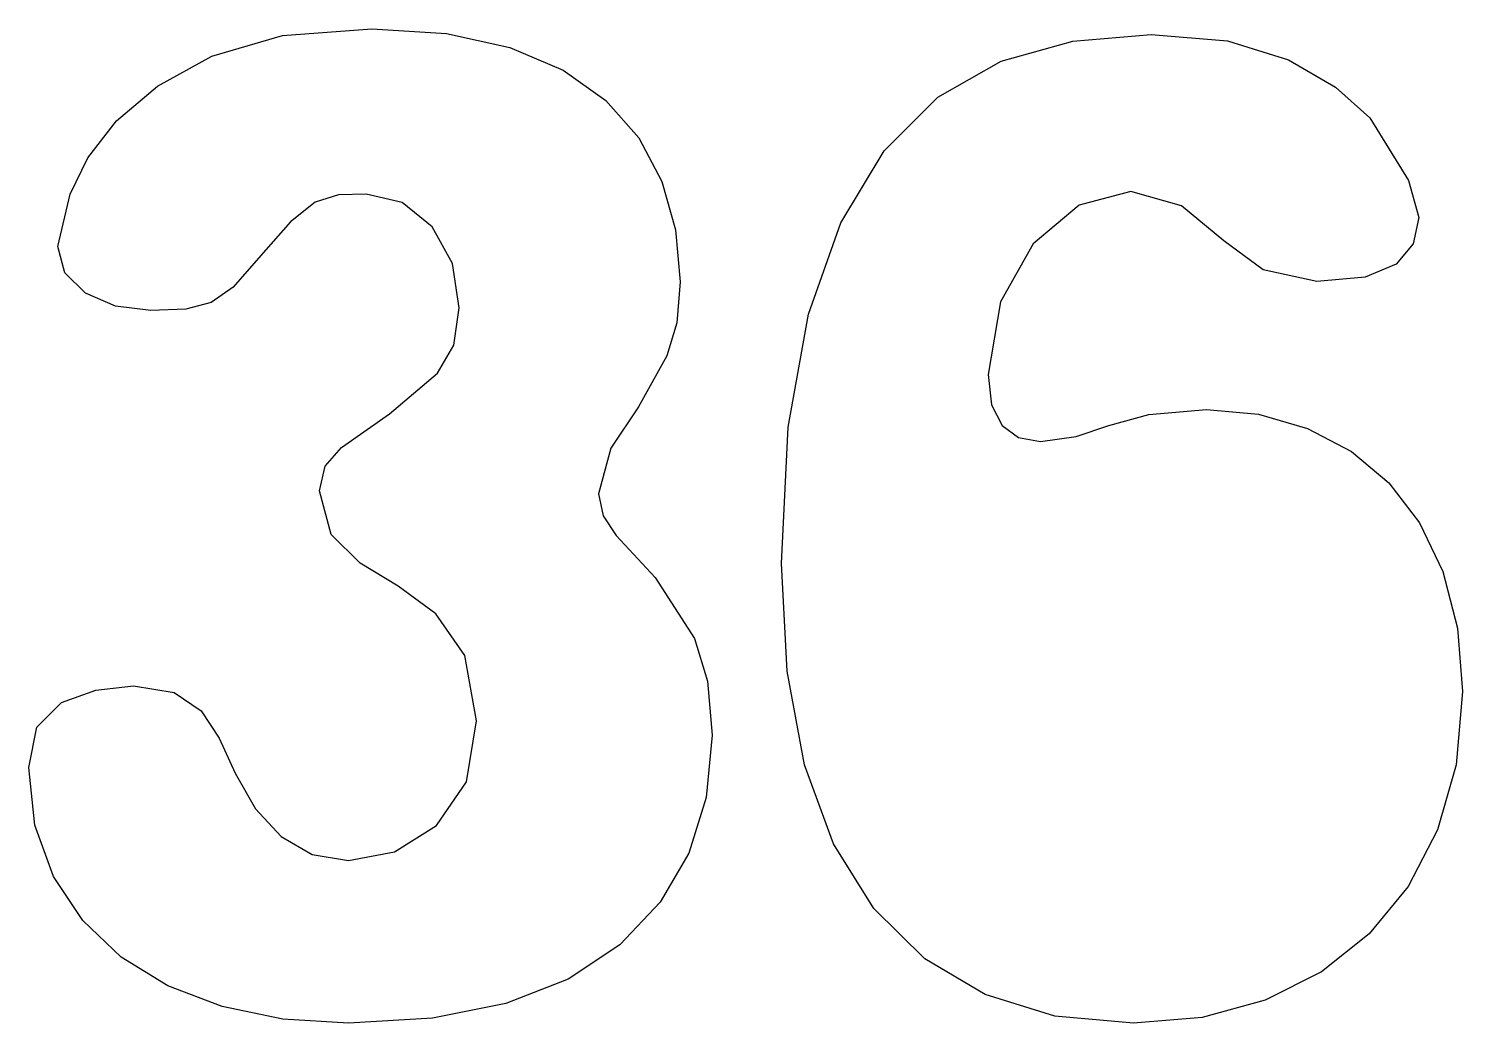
# Model space of a CAD drawing. Header units: metres. Extents: x 109 to 463, y 1313 to 1635.
# Drawn here: x 162.69 to 168.47, y 1547.26 to 1551.27 of the extents above; entities that cross this region are included whole.
import ezdxf

# ---------------------------------------------------------------- set-up
doc = ezdxf.new("R2010")
doc.units = ezdxf.units.M

msp = doc.modelspace()

# ---------------------------------------------------------------- linework, layer by layer
at = {"layer": 'COMPONENT8'}
for p, q in [((163.4251, 1551.1628, 0.0034), (163.7095, 1551.2462, 0.0034)), ((163.7095, 1551.2462, 0.0034), (164.0702, 1551.274, 0.0034)), ((164.0702, 1551.274, 0.0034), (164.3706, 1551.255, 0.0034)), ((164.3706, 1551.255, 0.0034), (164.627, 1551.1978, 0.0034)), ((166.8967, 1551.224, 0.0034), (167.2119, 1551.2511, 0.0034)), ((167.2119, 1551.2511, 0.0034), (167.5205, 1551.2255, 0.0034)), ((167.5205, 1551.2255, 0.0034), (167.7661, 1551.1486, 0.0034)), ((164.627, 1551.1978, 0.0034), (164.8409, 1551.1063, 0.0034)), ((166.6079, 1551.1427, 0.0034), (166.8967, 1551.224, 0.0034)), ((163.206, 1551.0421, 0.0034), (163.4251, 1551.1628, 0.0034)), ((166.352, 1550.9984, 0.0034), (166.6079, 1551.1427, 0.0034)), ((167.7661, 1551.1486, 0.0034), (167.9552, 1551.0387, 0.0034)), ((164.8409, 1551.1063, 0.0034), (165.0137, 1550.9839, 0.0034)), ((163.041, 1550.9024, 0.0034), (163.206, 1551.0421, 0.0034)), ((166.1356, 1550.7823, 0.0034), (166.352, 1550.9984, 0.0034)), ((167.9552, 1551.0387, 0.0034), (168.0945, 1550.9142, 0.0034)), ((165.0137, 1550.9839, 0.0034), (165.1463, 1550.8337, 0.0034)), ((162.9252, 1550.7539, 0.0034), (163.041, 1550.9024, 0.0034)), ((168.0945, 1550.9142, 0.0034), (168.2499, 1550.6623, 0.0034)), ((165.1463, 1550.8337, 0.0034), (165.2393, 1550.6587, 0.0034)), ((165.9611, 1550.4915, 0.0034), (166.1356, 1550.7823, 0.0034)), ((162.8534, 1550.6067, 0.0034), (162.9252, 1550.7539, 0.0034)), ((165.2393, 1550.6587, 0.0034), (165.2942, 1550.4638, 0.0034)), ((168.2499, 1550.6623, 0.0034), (168.2909, 1550.5128, 0.0034)), ((162.8036, 1550.3958, 0.0034), (162.8534, 1550.6067, 0.0034)), ((163.9353, 1550.6039, 0.0034), (163.8415, 1550.5746, 0.0034)), ((164.0467, 1550.6069, 0.0034), (163.9353, 1550.6039, 0.0034)), ((164.1926, 1550.5739, 0.0034), (164.0467, 1550.6069, 0.0034)), ((167.1298, 1550.6183, 0.0034), (166.9217, 1550.5627, 0.0034)), ((167.3351, 1550.5597, 0.0034), (167.1298, 1550.6183, 0.0034)), ((163.8415, 1550.5746, 0.0034), (163.7418, 1550.4955, 0.0034)), ((164.3135, 1550.4749, 0.0034), (164.1926, 1550.5739, 0.0034)), ((166.9217, 1550.5627, 0.0034), (166.7369, 1550.4074, 0.0034)), ((167.5052, 1550.419, 0.0034), (167.3351, 1550.5597, 0.0034)), ((163.7418, 1550.4955, 0.0034), (163.6128, 1550.3489, 0.0034)), ((164.3949, 1550.3276, 0.0034), (164.3135, 1550.4749, 0.0034)), ((165.8305, 1550.123, 0.0034), (165.9611, 1550.4915, 0.0034)), ((168.2909, 1550.5128, 0.0034), (168.2682, 1550.4073, 0.0034)), ((165.2942, 1550.4638, 0.0034), (165.3125, 1550.2543, 0.0034)), ((167.6635, 1550.3017, 0.0034), (167.5052, 1550.419, 0.0034)), ((162.8314, 1550.2902, 0.0034), (162.8036, 1550.3958, 0.0034)), ((166.7369, 1550.4074, 0.0034), (166.605, 1550.173, 0.0034)), ((168.2682, 1550.4073, 0.0034), (168.2, 1550.3252, 0.0034)), ((163.6128, 1550.3489, 0.0034), (163.5102, 1550.2316, 0.0034)), ((164.422, 1550.1495, 0.0034), (164.3949, 1550.3276, 0.0034)), ((167.8804, 1550.2548, 0.0034), (167.6635, 1550.3017, 0.0034)), ((168.2, 1550.3252, 0.0034), (168.0747, 1550.2724, 0.0034)), ((162.915, 1550.2081, 0.0034), (162.8314, 1550.2902, 0.0034)), ((165.3125, 1550.2543, 0.0034), (165.2993, 1550.0887, 0.0034)), ((168.0747, 1550.2724, 0.0034), (167.8804, 1550.2548, 0.0034)), ((163.0366, 1550.1554, 0.0034), (162.915, 1550.2081, 0.0034)), ((163.5102, 1550.2316, 0.0034), (163.4222, 1550.17, 0.0034)), ((163.1788, 1550.1378, 0.0034), (163.0366, 1550.1554, 0.0034)), ((163.3196, 1550.1437, 0.0034), (163.1788, 1550.1378, 0.0034)), ((163.4222, 1550.17, 0.0034), (163.3196, 1550.1437, 0.0034)), ((164.4, 1549.9985, 0.0034), (164.422, 1550.1495, 0.0034)), ((166.605, 1550.173, 0.0034), (166.5552, 1549.88, 0.0034)), ((165.2993, 1550.0887, 0.0034), (165.2598, 1549.9554, 0.0034)), ((165.7491, 1549.6681, 0.0034), (165.8305, 1550.123, 0.0034)), ((164.3341, 1549.8856, 0.0034), (164.4, 1549.9985, 0.0034)), ((165.2598, 1549.9554, 0.0034), (165.1455, 1549.7503, 0.0034)), ((164.1405, 1549.7214, 0.0034), (164.3341, 1549.8856, 0.0034)), ((166.5552, 1549.88, 0.0034), (166.5691, 1549.7583, 0.0034)), ((163.947, 1549.5865, 0.0034), (164.1405, 1549.7214, 0.0034)), ((165.1455, 1549.7503, 0.0034), (165.0342, 1549.5833, 0.0034)), ((166.5691, 1549.7583, 0.0034), (166.6109, 1549.6748, 0.0034)), ((167.2031, 1549.7188, 0.0034), (167.4348, 1549.7393, 0.0034)), ((167.4348, 1549.7393, 0.0034), (167.6452, 1549.7203, 0.0034)), ((165.722, 1549.118, 0.0034), (165.7491, 1549.6681, 0.0034)), ((166.6109, 1549.6748, 0.0034), (166.6776, 1549.6264, 0.0034)), ((166.91, 1549.6308, 0.0034), (167.0419, 1549.6748, 0.0034)), ((167.0419, 1549.6748, 0.0034), (167.2031, 1549.7188, 0.0034)), ((167.6452, 1549.7203, 0.0034), (167.8423, 1549.6631, 0.0034)), ((166.6776, 1549.6264, 0.0034), (166.7663, 1549.6103, 0.0034)), ((166.7663, 1549.6103, 0.0034), (166.91, 1549.6308, 0.0034)), ((167.8423, 1549.6631, 0.0034), (168.0197, 1549.5701, 0.0034)), ((163.8811, 1549.5103, 0.0034), (163.947, 1549.5865, 0.0034)), ((165.0342, 1549.5833, 0.0034), (164.9844, 1549.3987, 0.0034)), ((168.0197, 1549.5701, 0.0034), (168.1707, 1549.4433, 0.0034)), ((163.8591, 1549.4106, 0.0034), (163.8811, 1549.5103, 0.0034)), ((168.1707, 1549.4433, 0.0034), (168.2939, 1549.2821, 0.0034)), ((163.906, 1549.2347, 0.0034), (163.8591, 1549.4106, 0.0034)), ((164.9844, 1549.3987, 0.0034), (165.002, 1549.31, 0.0034)), ((165.002, 1549.31, 0.0034), (165.0548, 1549.2316, 0.0034)), ((168.2939, 1549.2821, 0.0034), (168.3877, 1549.0857, 0.0034)), ((164.0233, 1549.1203, 0.0034), (163.906, 1549.2347, 0.0034)), ((165.0548, 1549.2316, 0.0034), (165.2129, 1549.0617, 0.0034)), ((164.1757, 1549.0265, 0.0034), (164.0233, 1549.1203, 0.0034)), ((165.7452, 1548.6837, 0.0034), (165.722, 1549.118, 0.0034)), ((168.3877, 1549.0857, 0.0034), (168.4471, 1548.8578, 0.0034)), ((165.2129, 1549.0617, 0.0034), (165.3712, 1548.8155, 0.0034)), ((164.3282, 1548.9151, 0.0034), (164.1757, 1549.0265, 0.0034)), ((164.4454, 1548.748, 0.0034), (164.3282, 1548.9151, 0.0034)), ((168.4471, 1548.8578, 0.0034), (168.4669, 1548.602, 0.0034)), ((165.3712, 1548.8155, 0.0034), (165.4239, 1548.6434, 0.0034)), ((164.4923, 1548.4841, 0.0034), (164.4454, 1548.748, 0.0034)), ((165.8151, 1548.3073, 0.0034), (165.7452, 1548.6837, 0.0034)), ((162.9567, 1548.608, 0.0034), (163.1085, 1548.6248, 0.0034)), ((163.1085, 1548.6248, 0.0034), (163.2727, 1548.5984, 0.0034)), ((165.4239, 1548.6434, 0.0034), (165.4415, 1548.4258, 0.0034)), ((162.8182, 1548.5574, 0.0034), (162.9567, 1548.608, 0.0034)), ((163.2727, 1548.5984, 0.0034), (163.3811, 1548.5251, 0.0034)), ((168.4669, 1548.602, 0.0034), (168.4419, 1548.3073, 0.0034)), ((162.7192, 1548.4584, 0.0034), (162.8182, 1548.5574, 0.0034)), ((163.3811, 1548.5251, 0.0034), (163.4544, 1548.4137, 0.0034)), ((162.6863, 1548.2964, 0.0034), (162.7192, 1548.4584, 0.0034)), ((164.452, 1548.2378, 0.0034), (164.4923, 1548.4841, 0.0034)), ((163.4544, 1548.4137, 0.0034), (163.5189, 1548.273, 0.0034)), ((165.4415, 1548.4258, 0.0034), (165.4183, 1548.1753, 0.0034)), ((162.7112, 1548.0634, 0.0034), (162.6863, 1548.2964, 0.0034)), ((165.9316, 1547.9888, 0.0034), (165.8151, 1548.3073, 0.0034)), ((168.4419, 1548.3073, 0.0034), (168.3672, 1548.0449, 0.0034)), ((163.5189, 1548.273, 0.0034), (163.6003, 1548.1301, 0.0034)), ((164.3311, 1548.0619, 0.0034), (164.452, 1548.2378, 0.0034)), ((165.4183, 1548.1753, 0.0034), (165.3485, 1547.9511, 0.0034)), ((163.6003, 1548.1301, 0.0034), (163.7037, 1548.0179, 0.0034)), ((162.786, 1547.8568, 0.0034), (162.7112, 1548.0634, 0.0034)), ((164.1618, 1547.9563, 0.0034), (164.3311, 1548.0619, 0.0034)), ((163.7037, 1548.0179, 0.0034), (163.829, 1547.9453, 0.0034)), ((166.0946, 1547.7282, 0.0034), (165.9316, 1547.9888, 0.0034)), ((168.3672, 1548.0449, 0.0034), (168.2484, 1547.8169, 0.0034)), ((163.829, 1547.9453, 0.0034), (163.9763, 1547.9211, 0.0034)), ((163.9763, 1547.9211, 0.0034), (164.1618, 1547.9563, 0.0034)), ((165.3485, 1547.9511, 0.0034), (165.2322, 1547.7533, 0.0034)), ((162.904, 1547.6789, 0.0034), (162.786, 1547.8568, 0.0034)), ((168.2484, 1547.8169, 0.0034), (168.0915, 1547.6256, 0.0034)), ((165.2322, 1547.7533, 0.0034), (165.0695, 1547.5819, 0.0034)), ((166.2997, 1547.5255, 0.0034), (166.0946, 1547.7282, 0.0034)), ((163.0586, 1547.5318, 0.0034), (162.904, 1547.6789, 0.0034)), ((168.0915, 1547.6256, 0.0034), (167.8988, 1547.4724, 0.0034)), ((163.247, 1547.4162, 0.0034), (163.0586, 1547.5318, 0.0034)), ((165.0695, 1547.5819, 0.0034), (164.8616, 1547.4434, 0.0034)), ((166.5426, 1547.3808, 0.0034), (166.2997, 1547.5255, 0.0034)), ((167.8988, 1547.4724, 0.0034), (167.6723, 1547.3588, 0.0034)), ((163.4662, 1547.3328, 0.0034), (163.247, 1547.4162, 0.0034)), ((164.8616, 1547.4434, 0.0034), (164.6102, 1547.3445, 0.0034)), ((166.8232, 1547.2939, 0.0034), (166.5426, 1547.3808, 0.0034)), ((167.6723, 1547.3588, 0.0034), (167.4179, 1547.2884, 0.0034)), ((163.711, 1547.2823, 0.0034), (163.4662, 1547.3328, 0.0034)), ((164.6102, 1547.3445, 0.0034), (164.3151, 1547.2852, 0.0034)), ((167.1416, 1547.2649, 0.0034), (166.8232, 1547.2939, 0.0034)), ((163.9763, 1547.2654, 0.0034), (163.711, 1547.2823, 0.0034)), ((164.3151, 1547.2852, 0.0034), (163.9763, 1547.2654, 0.0034)), ((167.4179, 1547.2884, 0.0034), (167.1416, 1547.2649, 0.0034))]:
    msp.add_line(p, q, dxfattribs=at)

doc.saveas('drawing.dxf')
